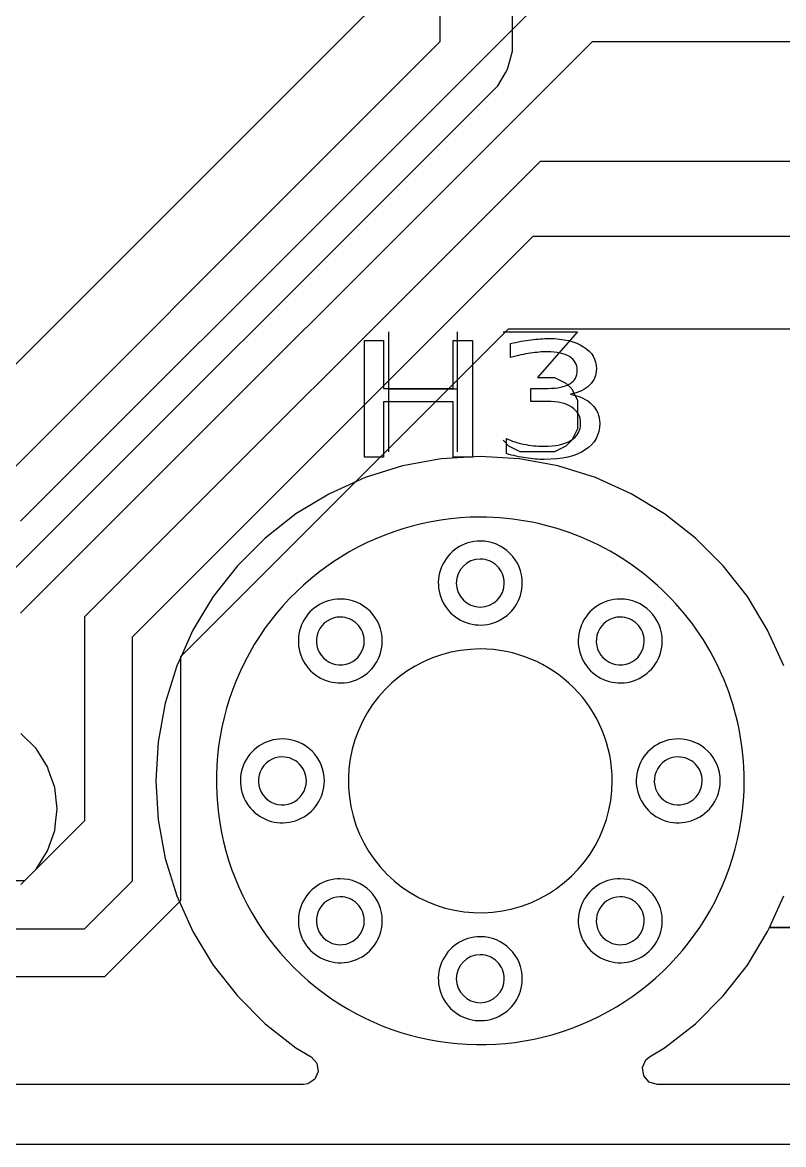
# Model space of a CAD drawing. Header units: millimetres. Extents: x 10 to 287, y 10 to 200.
# Drawn here: x 115.52 to 121.86, y 109.81 to 119.17 of the extents above; entities that cross this region are included whole.
import ezdxf

# ---------------------------------------------------------------- set-up
doc = ezdxf.new("R2010")
doc.units = ezdxf.units.MM
doc.layers.get('0').update_dxf_attribs({"linetype": 'CONTINUOUS'})

msp = doc.modelspace()

# ---------------------------------------------------------------- linework, layer by layer
at = {"color": 7}
for points in [[(114.5, 114.5072), (119, 119.0072), (119, 127.0072)], [(118.3995, 126.4248), (118.3995, 119.3073), (118.3798, 119.2403), (118.3632, 119.2196), (114.4815, 115.3379)], [(115.3307, 114.4887), (119.3585, 118.5165), (119.3585, 118.5165), (119.3687, 118.5267), (119.3687, 118.5267), (119.4805, 118.6385), (119.5431, 118.7469), (119.5596, 118.7754), (119.6005, 118.9281), (119.6005, 119.0863), (119.6005, 119.0939), (119.6005, 119.0939), (119.6005, 123.6267)], [(115.5, 115.0072), (121.5, 121.0072)], [(115.5, 114.2398), (120.2674, 119.0072)], [(120.2674, 119.0072), (131.5, 119.0072)], [(119.8331, 118.0072), (116.0333, 114.2074), (116.0333, 112.5072)], [(127.1, 118.0072), (119.8331, 118.0072)], [(116.4333, 114.0417), (119.7741, 117.3825)], [(119.7741, 117.3825), (127.5998, 117.3825)], [(119.5645, 116.6072), (116.8333, 113.876)], [(118.5714, 115.5857), (118.5714, 116.5857)], [(119.1428, 115.5857), (119.1428, 116.5857)], [(119.5237, 116.5857), (120.1428, 116.5857), (119.8095, 116.2047), (119.9523, 116.2047), (120.0476, 116.1571), (120.0952, 116.1095), (120.1428, 116.0142), (120.1428, 115.7761), (120.0952, 115.6809), (120.0476, 115.6333), (119.9523, 115.5857), (119.6666, 115.5857), (119.5714, 115.6333), (119.5237, 115.6809)], [(126.9, 116.6072), (119.5645, 116.6072)], [(119.5861, 116.371213), (119.5861, 116.488397)], [(118.5714, 116.1095), (119.1428, 116.1095)], [(119.89239, 116.005995), (119.75469, 116.005995), (119.75469, 116.114066), (119.89873, 116.114066)], [(119.55054, 115.56981), (119.55054, 115.69676)], [(121.8629, 113.7998), (121.7288, 114.0978), (121.5598, 114.3773), (121.5598, 114.3773), (121.5598, 114.3773), (121.3583, 114.6345), (121.1273, 114.8655), (120.8701, 115.067), (120.8626, 115.0716), (120.5906, 115.236), (120.2926, 115.3701), (120.2926, 115.3701), (120.2926, 115.3701), (119.9807, 115.4673), (119.6594, 115.5262), (119.3333, 115.5459), (119.0072, 115.5262), (118.6858, 115.4673), (118.3739, 115.3701), (118.3739, 115.3701), (118.3739, 115.3701), (118.076, 115.236), (118.071, 115.233), (117.7964, 115.067), (117.5392, 114.8655), (117.3082, 114.6345), (117.1067, 114.3773), (117.0127, 114.2218), (116.9377, 114.0978), (116.8385, 113.8774), (116.8036, 113.7998), (116.8036, 113.7998), (116.7065, 113.4879), (116.6476, 113.1666), (116.6278, 112.8405), (116.6476, 112.5144), (116.7065, 112.193), (116.8036, 111.8811), (116.8036, 111.8811), (116.8036, 111.8811), (116.9377, 111.5832), (117.1022, 111.3112), (117.1067, 111.3036), (117.3082, 111.0464), (117.5392, 110.8154), (117.7964, 110.6139), (117.7964, 110.6139), (117.7964, 110.6139), (117.9223, 110.5378), (117.9695, 110.4863), (117.9814, 110.4174), (117.9541, 110.3531), (117.8964, 110.3137), (117.8582, 110.3077), (108.1331, 110.3077)], [(116.4333, 112.0062), (116.4333, 114.0417)], [(116.8333, 113.876), (116.8333, 111.8405)], [(115.5023, 111.9774), (115.6298, 112.1049), (115.7258, 112.2577), (115.7854, 112.4279), (115.7921, 112.4873), (115.8056, 112.6072), (115.8056, 112.6072), (115.7854, 112.7865), (115.7854, 112.7865), (115.7348, 112.931), (115.7258, 112.9567), (115.6298, 113.1095), (115.5023, 113.237)], [(116.0333, 112.5072), (115.5333, 112.0072)], [(115.5333, 112.0072), (107.4343, 112.0072)], [(116.0343, 111.6072), (116.4333, 112.0062)], [(137.8695, 111.6172), (121.7441, 111.6172), (121.8629, 111.8811)], [(116.8333, 111.8405), (116.2, 111.2072)], [(107.2686, 111.6072), (116.0343, 111.6072)], [(144.493, 110.3077), (120.8084, 110.3077), (120.7413, 110.3274), (120.6956, 110.3802), (120.6856, 110.4493), (120.7146, 110.5129), (120.7442, 110.5378), (120.8701, 110.6139), (121.1273, 110.8154), (121.3583, 111.0464), (121.5598, 111.3036), (121.7288, 111.5832), (121.7441, 111.6172), (137.8695, 111.6172)], [(116.2, 111.2072), (107.1029, 111.2072)], [(144.5, 109.8072), (108.1266, 109.8072)]]:
    msp.add_lwpolyline(points, dxfattribs=at)
for points in [[(118.36737, 116.512483), (118.52724, 116.512483), (118.52724, 116.114056), (119.10814, 116.114056), (119.10814, 116.512483), (119.26801, 116.512483), (119.26801, 115.540502), (119.10814, 115.540502), (119.10814, 116.003381), (118.52724, 116.003381), (118.52724, 115.540502), (118.36737, 115.540502)], [(120.08468, 116.064583)], [(119.3333, 115.0405)], [(119.3333, 115.0405)], [(119.3333, 115.0405)], [(119.3333, 115.0405)], [(119.3333, 114.8405)], [(119.3333, 114.8405)], [(119.3333, 114.8405)], [(119.3333, 114.8405)], [(119.3333, 114.6905)], [(119.3333, 114.6905)], [(119.3333, 114.6905)], [(119.3333, 114.6905)], [(118.1665, 114.3572)], [(118.1665, 114.3572)], [(118.1665, 114.3572)], [(118.1665, 114.3572)], [(120.5, 114.3572)], [(120.5, 114.3572)], [(120.5, 114.3572)], [(120.5, 114.3572)], [(118.1665, 114.2072)], [(118.1665, 114.2072)], [(118.1665, 114.2072)], [(118.1665, 114.2072)], [(120.5, 114.2072)], [(120.5, 114.2072)], [(120.5, 114.2072)], [(120.5, 114.2072)], [(119.3333, 113.9405)], [(119.3333, 113.9405)], [(119.3333, 113.9405)], [(119.3333, 113.9405)], [(117.6833, 113.1905)], [(117.6833, 113.1905)], [(117.6833, 113.1905)], [(117.6833, 113.1905)], [(120.9833, 113.1905)], [(120.9833, 113.1905)], [(120.9833, 113.1905)], [(120.9833, 113.1905)], [(117.6833, 113.0405)], [(117.6833, 113.0405)], [(117.6833, 113.0405)], [(117.6833, 113.0405)], [(120.9833, 113.0405)], [(120.9833, 113.0405)], [(120.9833, 113.0405)], [(120.9833, 113.0405)], [(118.1665, 112.0237)], [(118.1665, 112.0237)], [(118.1665, 112.0237)], [(118.1665, 112.0237)], [(120.5, 112.0237)], [(120.5, 112.0237)], [(120.5, 112.0237)], [(120.5, 112.0237)], [(118.1665, 111.8737)], [(118.1665, 111.8737)], [(118.1665, 111.8737)], [(118.1665, 111.8737)], [(120.5, 111.8737)], [(120.5, 111.8737)], [(120.5, 111.8737)], [(120.5, 111.8737)], [(119.3333, 111.5405)], [(119.3333, 111.5405)], [(119.3333, 111.5405)], [(119.3333, 111.5405)], [(119.3333, 111.3905)], [(119.3333, 111.3905)], [(119.3333, 111.3905)], [(119.3333, 111.3905)]]:
    msp.add_lwpolyline(points, close=True, dxfattribs=at)
for points in [[(119.75625, 116.519647), (119.809517, 116.526594), (119.85964, 116.530067), (119.90662, 116.530067)], [(119.90662, 116.530067), (120.027973, 116.530067), (120.124, 116.50728), (120.1947, 116.461707)], [(119.5861, 116.488397), (119.646767, 116.502284), (119.703483, 116.5127), (119.75625, 116.519647)], [(120.1947, 116.461707), (120.2654, 116.416567), (120.30075, 116.355371), (120.30075, 116.278118)], [(119.7515, 116.407673), (119.701367, 116.39986), (119.646233, 116.387706), (119.5861, 116.371213)], [(119.89237, 116.419393), (119.84857, 116.419393), (119.801613, 116.415486), (119.7515, 116.407673)], [(120.07677, 116.379033), (120.034037, 116.40594), (119.97257, 116.419393), (119.89237, 116.419393)], [(120.14167, 116.264453), (120.14167, 116.314366), (120.120037, 116.35256), (120.07677, 116.379033)], [(120.07917, 116.152476), (120.120837, 116.178516), (120.14167, 116.215842), (120.14167, 116.264453)], [(120.30075, 116.278118), (120.30075, 116.224298), (120.282017, 116.178726), (120.24455, 116.141403)], [(119.89873, 116.114066), (119.977343, 116.114066), (120.03749, 116.126869), (120.07917, 116.152476)], [(120.24455, 116.141403), (120.207083, 116.10451), (120.153793, 116.078903), (120.08468, 116.064583)], [(120.08475, 116.064578), (120.16125, 116.051125), (120.22087, 116.023131), (120.26361, 115.980598)], [(120.09579, 115.957165), (120.047257, 115.989718), (119.979457, 116.005995), (119.89239, 116.005995)], [(120.26361, 115.980598), (120.306877, 115.938065), (120.32851, 115.885549), (120.32851, 115.82305)], [(120.16939, 115.823053), (120.16939, 115.880346), (120.144857, 115.92505), (120.09579, 115.957165)], [(120.09029, 115.68113), (120.143023, 115.713683), (120.16939, 115.760991), (120.16939, 115.823053)], [(120.32851, 115.82305), (120.32851, 115.727133), (120.28841, 115.652916), (120.20821, 115.6004)], [(119.55054, 115.69676), (119.594873, 115.675493), (119.643413, 115.659433), (119.69616, 115.64858)], [(119.86157, 115.6323), (119.961817, 115.6323), (120.038057, 115.648577), (120.09029, 115.68113)], [(119.69616, 115.64858), (119.748893, 115.637727), (119.80403, 115.6323), (119.86157, 115.6323)], [(120.20821, 115.6004), (120.12801, 115.547887), (120.014047, 115.52163), (119.86632, 115.52163)], [(119.71278, 115.534), (119.660513, 115.541813), (119.606433, 115.55375), (119.55054, 115.56981)], [(119.86632, 115.52163), (119.81672, 115.52163), (119.76554, 115.525753), (119.71278, 115.534)], [(119.3333, 115.0405), (118.443483, 115.0405), (117.641283, 114.504487), (117.300765, 113.682404)], [(119.3333, 115.0405), (118.443483, 115.0405), (117.641283, 114.504487), (117.300765, 113.682404)], [(119.3333, 115.0405), (118.443483, 115.0405), (117.641283, 114.504487), (117.300765, 113.682404)], [(119.3333, 115.0405), (118.443483, 115.0405), (117.641283, 114.504487), (117.300765, 113.682404)], [(120.888935, 114.396135), (120.476355, 114.808715), (119.916776, 115.0405), (119.3333, 115.0405)], [(120.888935, 114.396135), (120.476355, 114.808715), (119.916776, 115.0405), (119.3333, 115.0405)], [(120.888935, 114.396135), (120.476355, 114.808715), (119.916776, 115.0405), (119.3333, 115.0405)], [(120.888935, 114.396135), (120.476355, 114.808715), (119.916776, 115.0405), (119.3333, 115.0405)], [(119.3333, 114.8405), (119.191738, 114.8405), (119.064116, 114.755225), (119.009942, 114.624439)], [(119.3333, 114.8405), (119.191738, 114.8405), (119.064116, 114.755225), (119.009942, 114.624439)], [(119.3333, 114.8405), (119.191738, 114.8405), (119.064116, 114.755225), (119.009942, 114.624439)], [(119.3333, 114.8405), (119.191738, 114.8405), (119.064116, 114.755225), (119.009942, 114.624439)], [(119.580787, 114.737987), (119.51515, 114.803625), (119.426126, 114.8405), (119.3333, 114.8405)], [(119.580787, 114.737987), (119.51515, 114.803625), (119.426126, 114.8405), (119.3333, 114.8405)], [(119.580787, 114.737987), (119.51515, 114.803625), (119.426126, 114.8405), (119.3333, 114.8405)], [(119.580787, 114.737987), (119.51515, 114.803625), (119.426126, 114.8405), (119.3333, 114.8405)], [(119.3333, 114.6905), (119.222843, 114.6905), (119.1333, 114.600957), (119.1333, 114.4905)], [(119.3333, 114.6905), (119.222843, 114.6905), (119.1333, 114.600957), (119.1333, 114.4905)], [(119.3333, 114.6905), (119.222843, 114.6905), (119.1333, 114.600957), (119.1333, 114.4905)], [(119.3333, 114.6905), (119.222843, 114.6905), (119.1333, 114.600957), (119.1333, 114.4905)], [(119.474721, 114.631921), (119.437214, 114.669429), (119.386343, 114.6905), (119.3333, 114.6905)], [(119.474721, 114.631921), (119.437214, 114.669429), (119.386343, 114.6905), (119.3333, 114.6905)], [(119.474721, 114.631921), (119.437214, 114.669429), (119.386343, 114.6905), (119.3333, 114.6905)], [(119.474721, 114.631921), (119.437214, 114.669429), (119.386343, 114.6905), (119.3333, 114.6905)], [(119.6833, 114.4905), (119.6833, 114.583326), (119.646425, 114.67235), (119.580787, 114.737987)], [(119.6833, 114.4905), (119.6833, 114.583326), (119.646425, 114.67235), (119.580787, 114.737987)], [(119.6833, 114.4905), (119.6833, 114.583326), (119.646425, 114.67235), (119.580787, 114.737987)], [(119.6833, 114.4905), (119.6833, 114.583326), (119.646425, 114.67235), (119.580787, 114.737987)], [(119.009942, 114.624439), (118.955769, 114.493653), (118.985713, 114.343112), (119.085813, 114.243013)], [(119.009942, 114.624439), (118.955769, 114.493653), (118.985713, 114.343112), (119.085813, 114.243013)], [(119.009942, 114.624439), (118.955769, 114.493653), (118.985713, 114.343112), (119.085813, 114.243013)], [(119.009942, 114.624439), (118.955769, 114.493653), (118.985713, 114.343112), (119.085813, 114.243013)], [(119.5333, 114.4905), (119.5333, 114.543543), (119.512229, 114.594414), (119.474721, 114.631921)], [(119.5333, 114.4905), (119.5333, 114.543543), (119.512229, 114.594414), (119.474721, 114.631921)], [(119.5333, 114.4905), (119.5333, 114.543543), (119.512229, 114.594414), (119.474721, 114.631921)], [(119.5333, 114.4905), (119.5333, 114.543543), (119.512229, 114.594414), (119.474721, 114.631921)], [(119.1333, 114.4905), (119.1333, 114.380043), (119.222843, 114.2905), (119.3333, 114.2905)], [(119.1333, 114.4905), (119.1333, 114.380043), (119.222843, 114.2905), (119.3333, 114.2905)], [(119.1333, 114.4905), (119.1333, 114.380043), (119.222843, 114.2905), (119.3333, 114.2905)], [(119.1333, 114.4905), (119.1333, 114.380043), (119.222843, 114.2905), (119.3333, 114.2905)], [(119.3333, 114.2905), (119.443757, 114.2905), (119.5333, 114.380043), (119.5333, 114.4905)], [(119.3333, 114.2905), (119.443757, 114.2905), (119.5333, 114.380043), (119.5333, 114.4905)], [(119.3333, 114.2905), (119.443757, 114.2905), (119.5333, 114.380043), (119.5333, 114.4905)], [(119.3333, 114.2905), (119.443757, 114.2905), (119.5333, 114.380043), (119.5333, 114.4905)], [(119.467239, 114.167142), (119.598025, 114.221316), (119.6833, 114.348938), (119.6833, 114.4905)], [(119.467239, 114.167142), (119.598025, 114.221316), (119.6833, 114.348938), (119.6833, 114.4905)], [(119.467239, 114.167142), (119.598025, 114.221316), (119.6833, 114.348938), (119.6833, 114.4905)], [(119.467239, 114.167142), (119.598025, 114.221316), (119.6833, 114.348938), (119.6833, 114.4905)], [(121.5333, 112.8405), (121.5333, 113.423976), (121.301515, 113.983555), (120.888935, 114.396135)], [(121.5333, 112.8405), (121.5333, 113.423976), (121.301515, 113.983555), (120.888935, 114.396135)], [(121.5333, 112.8405), (121.5333, 113.423976), (121.301515, 113.983555), (120.888935, 114.396135)], [(121.5333, 112.8405), (121.5333, 113.423976), (121.301515, 113.983555), (120.888935, 114.396135)], [(118.1665, 114.3572), (118.024938, 114.3572), (117.897316, 114.271925), (117.843142, 114.141139)], [(118.1665, 114.3572), (118.024938, 114.3572), (117.897316, 114.271925), (117.843142, 114.141139)], [(118.1665, 114.3572), (118.024938, 114.3572), (117.897316, 114.271925), (117.843142, 114.141139)], [(118.1665, 114.3572), (118.024938, 114.3572), (117.897316, 114.271925), (117.843142, 114.141139)], [(118.413987, 114.254687), (118.34835, 114.320325), (118.259326, 114.3572), (118.1665, 114.3572)], [(118.413987, 114.254687), (118.34835, 114.320325), (118.259326, 114.3572), (118.1665, 114.3572)], [(118.413987, 114.254687), (118.34835, 114.320325), (118.259326, 114.3572), (118.1665, 114.3572)], [(118.413987, 114.254687), (118.34835, 114.320325), (118.259326, 114.3572), (118.1665, 114.3572)], [(120.5, 114.3572), (120.358438, 114.3572), (120.230816, 114.271925), (120.176642, 114.141139)], [(120.5, 114.3572), (120.358438, 114.3572), (120.230816, 114.271925), (120.176642, 114.141139)], [(120.5, 114.3572), (120.358438, 114.3572), (120.230816, 114.271925), (120.176642, 114.141139)], [(120.5, 114.3572), (120.358438, 114.3572), (120.230816, 114.271925), (120.176642, 114.141139)], [(120.747487, 114.254687), (120.68185, 114.320325), (120.592826, 114.3572), (120.5, 114.3572)], [(120.747487, 114.254687), (120.68185, 114.320325), (120.592826, 114.3572), (120.5, 114.3572)], [(120.747487, 114.254687), (120.68185, 114.320325), (120.592826, 114.3572), (120.5, 114.3572)], [(120.747487, 114.254687), (120.68185, 114.320325), (120.592826, 114.3572), (120.5, 114.3572)], [(118.1665, 114.2072), (118.085608, 114.2072), (118.01268, 114.158472), (117.981724, 114.083737)], [(118.1665, 114.2072), (118.085608, 114.2072), (118.01268, 114.158472), (117.981724, 114.083737)], [(118.1665, 114.2072), (118.085608, 114.2072), (118.01268, 114.158472), (117.981724, 114.083737)], [(118.1665, 114.2072), (118.085608, 114.2072), (118.01268, 114.158472), (117.981724, 114.083737)], [(118.307921, 114.148621), (118.270414, 114.186129), (118.219543, 114.2072), (118.1665, 114.2072)], [(118.307921, 114.148621), (118.270414, 114.186129), (118.219543, 114.2072), (118.1665, 114.2072)], [(118.307921, 114.148621), (118.270414, 114.186129), (118.219543, 114.2072), (118.1665, 114.2072)], [(118.307921, 114.148621), (118.270414, 114.186129), (118.219543, 114.2072), (118.1665, 114.2072)], [(118.5165, 114.0072), (118.5165, 114.100026), (118.479625, 114.18905), (118.413987, 114.254687)], [(118.5165, 114.0072), (118.5165, 114.100026), (118.479625, 114.18905), (118.413987, 114.254687)], [(118.5165, 114.0072), (118.5165, 114.100026), (118.479625, 114.18905), (118.413987, 114.254687)], [(118.5165, 114.0072), (118.5165, 114.100026), (118.479625, 114.18905), (118.413987, 114.254687)], [(119.085813, 114.243013), (119.185912, 114.142913), (119.336453, 114.112969), (119.467239, 114.167142)], [(119.085813, 114.243013), (119.185912, 114.142913), (119.336453, 114.112969), (119.467239, 114.167142)], [(119.085813, 114.243013), (119.185912, 114.142913), (119.336453, 114.112969), (119.467239, 114.167142)], [(119.085813, 114.243013), (119.185912, 114.142913), (119.336453, 114.112969), (119.467239, 114.167142)], [(120.5, 114.2072), (120.419108, 114.2072), (120.34618, 114.158472), (120.315224, 114.083737)], [(120.5, 114.2072), (120.419108, 114.2072), (120.34618, 114.158472), (120.315224, 114.083737)], [(120.5, 114.2072), (120.419108, 114.2072), (120.34618, 114.158472), (120.315224, 114.083737)], [(120.5, 114.2072), (120.419108, 114.2072), (120.34618, 114.158472), (120.315224, 114.083737)], [(120.641421, 114.148621), (120.603914, 114.186129), (120.553043, 114.2072), (120.5, 114.2072)], [(120.641421, 114.148621), (120.603914, 114.186129), (120.553043, 114.2072), (120.5, 114.2072)], [(120.641421, 114.148621), (120.603914, 114.186129), (120.553043, 114.2072), (120.5, 114.2072)], [(120.641421, 114.148621), (120.603914, 114.186129), (120.553043, 114.2072), (120.5, 114.2072)], [(120.85, 114.0072), (120.85, 114.100026), (120.813125, 114.18905), (120.747487, 114.254687)], [(120.85, 114.0072), (120.85, 114.100026), (120.813125, 114.18905), (120.747487, 114.254687)], [(120.85, 114.0072), (120.85, 114.100026), (120.813125, 114.18905), (120.747487, 114.254687)], [(120.85, 114.0072), (120.85, 114.100026), (120.813125, 114.18905), (120.747487, 114.254687)], [(117.843142, 114.141139), (117.788969, 114.010353), (117.818913, 113.859812), (117.919013, 113.759713)], [(117.843142, 114.141139), (117.788969, 114.010353), (117.818913, 113.859812), (117.919013, 113.759713)], [(117.843142, 114.141139), (117.788969, 114.010353), (117.818913, 113.859812), (117.919013, 113.759713)], [(117.843142, 114.141139), (117.788969, 114.010353), (117.818913, 113.859812), (117.919013, 113.759713)], [(118.3665, 114.0072), (118.3665, 114.060243), (118.345429, 114.111114), (118.307921, 114.148621)], [(118.3665, 114.0072), (118.3665, 114.060243), (118.345429, 114.111114), (118.307921, 114.148621)], [(118.3665, 114.0072), (118.3665, 114.060243), (118.345429, 114.111114), (118.307921, 114.148621)], [(118.3665, 114.0072), (118.3665, 114.060243), (118.345429, 114.111114), (118.307921, 114.148621)], [(120.176642, 114.141139), (120.122469, 114.010353), (120.152413, 113.859812), (120.252513, 113.759713)], [(120.176642, 114.141139), (120.122469, 114.010353), (120.152413, 113.859812), (120.252513, 113.759713)], [(120.176642, 114.141139), (120.122469, 114.010353), (120.152413, 113.859812), (120.252513, 113.759713)], [(120.176642, 114.141139), (120.122469, 114.010353), (120.152413, 113.859812), (120.252513, 113.759713)], [(120.7, 114.0072), (120.7, 114.060243), (120.678929, 114.111114), (120.641421, 114.148621)], [(120.7, 114.0072), (120.7, 114.060243), (120.678929, 114.111114), (120.641421, 114.148621)], [(120.7, 114.0072), (120.7, 114.060243), (120.678929, 114.111114), (120.641421, 114.148621)], [(120.7, 114.0072), (120.7, 114.060243), (120.678929, 114.111114), (120.641421, 114.148621)], [(117.981724, 114.083737), (117.950768, 114.009002), (117.967879, 113.922978), (118.025079, 113.865779)], [(117.981724, 114.083737), (117.950768, 114.009002), (117.967879, 113.922978), (118.025079, 113.865779)], [(117.981724, 114.083737), (117.950768, 114.009002), (117.967879, 113.922978), (118.025079, 113.865779)], [(117.981724, 114.083737), (117.950768, 114.009002), (117.967879, 113.922978), (118.025079, 113.865779)], [(118.243037, 113.822424), (118.317772, 113.85338), (118.3665, 113.926308), (118.3665, 114.0072)], [(118.243037, 113.822424), (118.317772, 113.85338), (118.3665, 113.926308), (118.3665, 114.0072)], [(118.243037, 113.822424), (118.317772, 113.85338), (118.3665, 113.926308), (118.3665, 114.0072)], [(118.243037, 113.822424), (118.317772, 113.85338), (118.3665, 113.926308), (118.3665, 114.0072)], [(118.300439, 113.683842), (118.431225, 113.738016), (118.5165, 113.865638), (118.5165, 114.0072)], [(118.300439, 113.683842), (118.431225, 113.738016), (118.5165, 113.865638), (118.5165, 114.0072)], [(118.300439, 113.683842), (118.431225, 113.738016), (118.5165, 113.865638), (118.5165, 114.0072)], [(118.300439, 113.683842), (118.431225, 113.738016), (118.5165, 113.865638), (118.5165, 114.0072)], [(120.315224, 114.083737), (120.284268, 114.009002), (120.301379, 113.922978), (120.358579, 113.865779)], [(120.315224, 114.083737), (120.284268, 114.009002), (120.301379, 113.922978), (120.358579, 113.865779)], [(120.315224, 114.083737), (120.284268, 114.009002), (120.301379, 113.922978), (120.358579, 113.865779)], [(120.315224, 114.083737), (120.284268, 114.009002), (120.301379, 113.922978), (120.358579, 113.865779)], [(120.576537, 113.822424), (120.651272, 113.85338), (120.7, 113.926308), (120.7, 114.0072)], [(120.576537, 113.822424), (120.651272, 113.85338), (120.7, 113.926308), (120.7, 114.0072)], [(120.576537, 113.822424), (120.651272, 113.85338), (120.7, 113.926308), (120.7, 114.0072)], [(120.576537, 113.822424), (120.651272, 113.85338), (120.7, 113.926308), (120.7, 114.0072)], [(120.633939, 113.683842), (120.764725, 113.738016), (120.85, 113.865638), (120.85, 114.0072)], [(120.633939, 113.683842), (120.764725, 113.738016), (120.85, 113.865638), (120.85, 114.0072)], [(120.633939, 113.683842), (120.764725, 113.738016), (120.85, 113.865638), (120.85, 114.0072)], [(120.633939, 113.683842), (120.764725, 113.738016), (120.85, 113.865638), (120.85, 114.0072)], [(119.3333, 113.9405), (118.888392, 113.9405), (118.487292, 113.672494), (118.317033, 113.261452)], [(119.3333, 113.9405), (118.888392, 113.9405), (118.487292, 113.672494), (118.317033, 113.261452)], [(119.3333, 113.9405), (118.888392, 113.9405), (118.487292, 113.672494), (118.317033, 113.261452)], [(119.3333, 113.9405), (118.888392, 113.9405), (118.487292, 113.672494), (118.317033, 113.261452)], [(120.111117, 113.618317), (119.904827, 113.824607), (119.625038, 113.9405), (119.3333, 113.9405)], [(120.111117, 113.618317), (119.904827, 113.824607), (119.625038, 113.9405), (119.3333, 113.9405)], [(120.111117, 113.618317), (119.904827, 113.824607), (119.625038, 113.9405), (119.3333, 113.9405)], [(120.111117, 113.618317), (119.904827, 113.824607), (119.625038, 113.9405), (119.3333, 113.9405)], [(118.025079, 113.865779), (118.082278, 113.808579), (118.168302, 113.791468), (118.243037, 113.822424)], [(118.025079, 113.865779), (118.082278, 113.808579), (118.168302, 113.791468), (118.243037, 113.822424)], [(118.025079, 113.865779), (118.082278, 113.808579), (118.168302, 113.791468), (118.243037, 113.822424)], [(118.025079, 113.865779), (118.082278, 113.808579), (118.168302, 113.791468), (118.243037, 113.822424)], [(120.358579, 113.865779), (120.415778, 113.808579), (120.501802, 113.791468), (120.576537, 113.822424)], [(120.358579, 113.865779), (120.415778, 113.808579), (120.501802, 113.791468), (120.576537, 113.822424)], [(120.358579, 113.865779), (120.415778, 113.808579), (120.501802, 113.791468), (120.576537, 113.822424)], [(120.358579, 113.865779), (120.415778, 113.808579), (120.501802, 113.791468), (120.576537, 113.822424)], [(117.919013, 113.759713), (118.019112, 113.659613), (118.169653, 113.629669), (118.300439, 113.683842)], [(117.919013, 113.759713), (118.019112, 113.659613), (118.169653, 113.629669), (118.300439, 113.683842)], [(117.919013, 113.759713), (118.019112, 113.659613), (118.169653, 113.629669), (118.300439, 113.683842)], [(117.919013, 113.759713), (118.019112, 113.659613), (118.169653, 113.629669), (118.300439, 113.683842)], [(120.252513, 113.759713), (120.352612, 113.659613), (120.503153, 113.629669), (120.633939, 113.683842)], [(120.252513, 113.759713), (120.352612, 113.659613), (120.503153, 113.629669), (120.633939, 113.683842)], [(120.252513, 113.759713), (120.352612, 113.659613), (120.503153, 113.629669), (120.633939, 113.683842)], [(120.252513, 113.759713), (120.352612, 113.659613), (120.503153, 113.629669), (120.633939, 113.683842)], [(117.300765, 113.682404), (116.960247, 112.86032), (117.148469, 111.914061), (117.777665, 111.284865)], [(117.300765, 113.682404), (116.960247, 112.86032), (117.148469, 111.914061), (117.777665, 111.284865)], [(117.300765, 113.682404), (116.960247, 112.86032), (117.148469, 111.914061), (117.777665, 111.284865)], [(117.300765, 113.682404), (116.960247, 112.86032), (117.148469, 111.914061), (117.777665, 111.284865)], [(120.4333, 112.8405), (120.4333, 113.132238), (120.317407, 113.412027), (120.111117, 113.618317)], [(120.4333, 112.8405), (120.4333, 113.132238), (120.317407, 113.412027), (120.111117, 113.618317)], [(120.4333, 112.8405), (120.4333, 113.132238), (120.317407, 113.412027), (120.111117, 113.618317)], [(120.4333, 112.8405), (120.4333, 113.132238), (120.317407, 113.412027), (120.111117, 113.618317)], [(118.317033, 113.261452), (118.146773, 112.85041), (118.240885, 112.37728), (118.555483, 112.062683)], [(118.317033, 113.261452), (118.146773, 112.85041), (118.240885, 112.37728), (118.555483, 112.062683)], [(118.317033, 113.261452), (118.146773, 112.85041), (118.240885, 112.37728), (118.555483, 112.062683)], [(118.317033, 113.261452), (118.146773, 112.85041), (118.240885, 112.37728), (118.555483, 112.062683)], [(117.6833, 113.1905), (117.541738, 113.1905), (117.414116, 113.105225), (117.359942, 112.974439)], [(117.6833, 113.1905), (117.541738, 113.1905), (117.414116, 113.105225), (117.359942, 112.974439)], [(117.6833, 113.1905), (117.541738, 113.1905), (117.414116, 113.105225), (117.359942, 112.974439)], [(117.6833, 113.1905), (117.541738, 113.1905), (117.414116, 113.105225), (117.359942, 112.974439)], [(117.930787, 113.087987), (117.86515, 113.153625), (117.776126, 113.1905), (117.6833, 113.1905)], [(117.930787, 113.087987), (117.86515, 113.153625), (117.776126, 113.1905), (117.6833, 113.1905)], [(117.930787, 113.087987), (117.86515, 113.153625), (117.776126, 113.1905), (117.6833, 113.1905)], [(117.930787, 113.087987), (117.86515, 113.153625), (117.776126, 113.1905), (117.6833, 113.1905)], [(120.9833, 113.1905), (120.841738, 113.1905), (120.714116, 113.105225), (120.659942, 112.974439)], [(120.9833, 113.1905), (120.841738, 113.1905), (120.714116, 113.105225), (120.659942, 112.974439)], [(120.9833, 113.1905), (120.841738, 113.1905), (120.714116, 113.105225), (120.659942, 112.974439)], [(120.9833, 113.1905), (120.841738, 113.1905), (120.714116, 113.105225), (120.659942, 112.974439)], [(121.230787, 113.087987), (121.16515, 113.153625), (121.076126, 113.1905), (120.9833, 113.1905)], [(121.230787, 113.087987), (121.16515, 113.153625), (121.076126, 113.1905), (120.9833, 113.1905)], [(121.230787, 113.087987), (121.16515, 113.153625), (121.076126, 113.1905), (120.9833, 113.1905)], [(121.230787, 113.087987), (121.16515, 113.153625), (121.076126, 113.1905), (120.9833, 113.1905)], [(118.0333, 112.8405), (118.0333, 112.933326), (117.996425, 113.02235), (117.930787, 113.087987)], [(118.0333, 112.8405), (118.0333, 112.933326), (117.996425, 113.02235), (117.930787, 113.087987)], [(118.0333, 112.8405), (118.0333, 112.933326), (117.996425, 113.02235), (117.930787, 113.087987)], [(118.0333, 112.8405), (118.0333, 112.933326), (117.996425, 113.02235), (117.930787, 113.087987)], [(121.3333, 112.8405), (121.3333, 112.933326), (121.296425, 113.02235), (121.230787, 113.087987)], [(121.3333, 112.8405), (121.3333, 112.933326), (121.296425, 113.02235), (121.230787, 113.087987)], [(121.3333, 112.8405), (121.3333, 112.933326), (121.296425, 113.02235), (121.230787, 113.087987)], [(121.3333, 112.8405), (121.3333, 112.933326), (121.296425, 113.02235), (121.230787, 113.087987)], [(117.359942, 112.974439), (117.305769, 112.843653), (117.335713, 112.693112), (117.435813, 112.593013)], [(117.359942, 112.974439), (117.305769, 112.843653), (117.335713, 112.693112), (117.435813, 112.593013)], [(117.359942, 112.974439), (117.305769, 112.843653), (117.335713, 112.693112), (117.435813, 112.593013)], [(117.359942, 112.974439), (117.305769, 112.843653), (117.335713, 112.693112), (117.435813, 112.593013)], [(117.6833, 113.0405), (117.602408, 113.0405), (117.52948, 112.991772), (117.498524, 112.917037)], [(117.6833, 113.0405), (117.602408, 113.0405), (117.52948, 112.991772), (117.498524, 112.917037)], [(117.6833, 113.0405), (117.602408, 113.0405), (117.52948, 112.991772), (117.498524, 112.917037)], [(117.6833, 113.0405), (117.602408, 113.0405), (117.52948, 112.991772), (117.498524, 112.917037)], [(117.824721, 112.981921), (117.787214, 113.019429), (117.736343, 113.0405), (117.6833, 113.0405)], [(117.824721, 112.981921), (117.787214, 113.019429), (117.736343, 113.0405), (117.6833, 113.0405)], [(117.824721, 112.981921), (117.787214, 113.019429), (117.736343, 113.0405), (117.6833, 113.0405)], [(117.824721, 112.981921), (117.787214, 113.019429), (117.736343, 113.0405), (117.6833, 113.0405)], [(117.8833, 112.8405), (117.8833, 112.893543), (117.862229, 112.944414), (117.824721, 112.981921)], [(117.8833, 112.8405), (117.8833, 112.893543), (117.862229, 112.944414), (117.824721, 112.981921)], [(117.8833, 112.8405), (117.8833, 112.893543), (117.862229, 112.944414), (117.824721, 112.981921)], [(117.8833, 112.8405), (117.8833, 112.893543), (117.862229, 112.944414), (117.824721, 112.981921)], [(120.659942, 112.974439), (120.605769, 112.843653), (120.635713, 112.693112), (120.735813, 112.593013)], [(120.659942, 112.974439), (120.605769, 112.843653), (120.635713, 112.693112), (120.735813, 112.593013)], [(120.659942, 112.974439), (120.605769, 112.843653), (120.635713, 112.693112), (120.735813, 112.593013)], [(120.659942, 112.974439), (120.605769, 112.843653), (120.635713, 112.693112), (120.735813, 112.593013)], [(120.9833, 113.0405), (120.902408, 113.0405), (120.82948, 112.991772), (120.798524, 112.917037)], [(120.9833, 113.0405), (120.902408, 113.0405), (120.82948, 112.991772), (120.798524, 112.917037)], [(120.9833, 113.0405), (120.902408, 113.0405), (120.82948, 112.991772), (120.798524, 112.917037)], [(120.9833, 113.0405), (120.902408, 113.0405), (120.82948, 112.991772), (120.798524, 112.917037)], [(121.124721, 112.981921), (121.087214, 113.019429), (121.036343, 113.0405), (120.9833, 113.0405)], [(121.124721, 112.981921), (121.087214, 113.019429), (121.036343, 113.0405), (120.9833, 113.0405)], [(121.124721, 112.981921), (121.087214, 113.019429), (121.036343, 113.0405), (120.9833, 113.0405)], [(121.124721, 112.981921), (121.087214, 113.019429), (121.036343, 113.0405), (120.9833, 113.0405)], [(121.1833, 112.8405), (121.1833, 112.893543), (121.162229, 112.944414), (121.124721, 112.981921)], [(121.1833, 112.8405), (121.1833, 112.893543), (121.162229, 112.944414), (121.124721, 112.981921)], [(121.1833, 112.8405), (121.1833, 112.893543), (121.162229, 112.944414), (121.124721, 112.981921)], [(121.1833, 112.8405), (121.1833, 112.893543), (121.162229, 112.944414), (121.124721, 112.981921)], [(117.498524, 112.917037), (117.467568, 112.842302), (117.484679, 112.756278), (117.541879, 112.699079)], [(117.498524, 112.917037), (117.467568, 112.842302), (117.484679, 112.756278), (117.541879, 112.699079)], [(117.498524, 112.917037), (117.467568, 112.842302), (117.484679, 112.756278), (117.541879, 112.699079)], [(117.498524, 112.917037), (117.467568, 112.842302), (117.484679, 112.756278), (117.541879, 112.699079)], [(120.798524, 112.917037), (120.767568, 112.842302), (120.784679, 112.756278), (120.841879, 112.699079)], [(120.798524, 112.917037), (120.767568, 112.842302), (120.784679, 112.756278), (120.841879, 112.699079)], [(120.798524, 112.917037), (120.767568, 112.842302), (120.784679, 112.756278), (120.841879, 112.699079)], [(120.798524, 112.917037), (120.767568, 112.842302), (120.784679, 112.756278), (120.841879, 112.699079)], [(117.759837, 112.655724), (117.834572, 112.68668), (117.8833, 112.759608), (117.8833, 112.8405)], [(117.759837, 112.655724), (117.834572, 112.68668), (117.8833, 112.759608), (117.8833, 112.8405)], [(117.759837, 112.655724), (117.834572, 112.68668), (117.8833, 112.759608), (117.8833, 112.8405)], [(117.759837, 112.655724), (117.834572, 112.68668), (117.8833, 112.759608), (117.8833, 112.8405)], [(117.817239, 112.517142), (117.948025, 112.571316), (118.0333, 112.698938), (118.0333, 112.8405)], [(117.817239, 112.517142), (117.948025, 112.571316), (118.0333, 112.698938), (118.0333, 112.8405)], [(117.817239, 112.517142), (117.948025, 112.571316), (118.0333, 112.698938), (118.0333, 112.8405)], [(117.817239, 112.517142), (117.948025, 112.571316), (118.0333, 112.698938), (118.0333, 112.8405)], [(119.754252, 111.824233), (120.165294, 111.994492), (120.4333, 112.395592), (120.4333, 112.8405)], [(119.754252, 111.824233), (120.165294, 111.994492), (120.4333, 112.395592), (120.4333, 112.8405)], [(119.754252, 111.824233), (120.165294, 111.994492), (120.4333, 112.395592), (120.4333, 112.8405)], [(119.754252, 111.824233), (120.165294, 111.994492), (120.4333, 112.395592), (120.4333, 112.8405)], [(120.175204, 110.807965), (120.997287, 111.148483), (121.5333, 111.950683), (121.5333, 112.8405)], [(120.175204, 110.807965), (120.997287, 111.148483), (121.5333, 111.950683), (121.5333, 112.8405)], [(120.175204, 110.807965), (120.997287, 111.148483), (121.5333, 111.950683), (121.5333, 112.8405)], [(120.175204, 110.807965), (120.997287, 111.148483), (121.5333, 111.950683), (121.5333, 112.8405)], [(121.059837, 112.655724), (121.134572, 112.68668), (121.1833, 112.759608), (121.1833, 112.8405)], [(121.059837, 112.655724), (121.134572, 112.68668), (121.1833, 112.759608), (121.1833, 112.8405)], [(121.059837, 112.655724), (121.134572, 112.68668), (121.1833, 112.759608), (121.1833, 112.8405)], [(121.059837, 112.655724), (121.134572, 112.68668), (121.1833, 112.759608), (121.1833, 112.8405)], [(121.117239, 112.517142), (121.248025, 112.571316), (121.3333, 112.698938), (121.3333, 112.8405)], [(121.117239, 112.517142), (121.248025, 112.571316), (121.3333, 112.698938), (121.3333, 112.8405)], [(121.117239, 112.517142), (121.248025, 112.571316), (121.3333, 112.698938), (121.3333, 112.8405)], [(121.117239, 112.517142), (121.248025, 112.571316), (121.3333, 112.698938), (121.3333, 112.8405)], [(117.541879, 112.699079), (117.599078, 112.641879), (117.685102, 112.624768), (117.759837, 112.655724)], [(117.541879, 112.699079), (117.599078, 112.641879), (117.685102, 112.624768), (117.759837, 112.655724)], [(117.541879, 112.699079), (117.599078, 112.641879), (117.685102, 112.624768), (117.759837, 112.655724)], [(117.541879, 112.699079), (117.599078, 112.641879), (117.685102, 112.624768), (117.759837, 112.655724)], [(120.841879, 112.699079), (120.899078, 112.641879), (120.985102, 112.624768), (121.059837, 112.655724)], [(120.841879, 112.699079), (120.899078, 112.641879), (120.985102, 112.624768), (121.059837, 112.655724)], [(120.841879, 112.699079), (120.899078, 112.641879), (120.985102, 112.624768), (121.059837, 112.655724)], [(120.841879, 112.699079), (120.899078, 112.641879), (120.985102, 112.624768), (121.059837, 112.655724)], [(117.435813, 112.593013), (117.535912, 112.492913), (117.686453, 112.462969), (117.817239, 112.517142)], [(117.435813, 112.593013), (117.535912, 112.492913), (117.686453, 112.462969), (117.817239, 112.517142)], [(117.435813, 112.593013), (117.535912, 112.492913), (117.686453, 112.462969), (117.817239, 112.517142)], [(117.435813, 112.593013), (117.535912, 112.492913), (117.686453, 112.462969), (117.817239, 112.517142)], [(120.735813, 112.593013), (120.835912, 112.492913), (120.986453, 112.462969), (121.117239, 112.517142)], [(120.735813, 112.593013), (120.835912, 112.492913), (120.986453, 112.462969), (121.117239, 112.517142)], [(120.735813, 112.593013), (120.835912, 112.492913), (120.986453, 112.462969), (121.117239, 112.517142)], [(120.735813, 112.593013), (120.835912, 112.492913), (120.986453, 112.462969), (121.117239, 112.517142)], [(118.555483, 112.062683), (118.87008, 111.748085), (119.34321, 111.653973), (119.754252, 111.824233)], [(118.555483, 112.062683), (118.87008, 111.748085), (119.34321, 111.653973), (119.754252, 111.824233)], [(118.555483, 112.062683), (118.87008, 111.748085), (119.34321, 111.653973), (119.754252, 111.824233)], [(118.555483, 112.062683), (118.87008, 111.748085), (119.34321, 111.653973), (119.754252, 111.824233)], [(118.1665, 112.0237), (118.024938, 112.0237), (117.897316, 111.938425), (117.843142, 111.807639)], [(118.1665, 112.0237), (118.024938, 112.0237), (117.897316, 111.938425), (117.843142, 111.807639)], [(118.1665, 112.0237), (118.024938, 112.0237), (117.897316, 111.938425), (117.843142, 111.807639)], [(118.1665, 112.0237), (118.024938, 112.0237), (117.897316, 111.938425), (117.843142, 111.807639)], [(118.413987, 111.921187), (118.34835, 111.986825), (118.259326, 112.0237), (118.1665, 112.0237)], [(118.413987, 111.921187), (118.34835, 111.986825), (118.259326, 112.0237), (118.1665, 112.0237)], [(118.413987, 111.921187), (118.34835, 111.986825), (118.259326, 112.0237), (118.1665, 112.0237)], [(118.413987, 111.921187), (118.34835, 111.986825), (118.259326, 112.0237), (118.1665, 112.0237)], [(120.5, 112.0237), (120.358438, 112.0237), (120.230816, 111.938425), (120.176642, 111.807639)], [(120.5, 112.0237), (120.358438, 112.0237), (120.230816, 111.938425), (120.176642, 111.807639)], [(120.5, 112.0237), (120.358438, 112.0237), (120.230816, 111.938425), (120.176642, 111.807639)], [(120.5, 112.0237), (120.358438, 112.0237), (120.230816, 111.938425), (120.176642, 111.807639)], [(120.747487, 111.921187), (120.68185, 111.986825), (120.592826, 112.0237), (120.5, 112.0237)], [(120.747487, 111.921187), (120.68185, 111.986825), (120.592826, 112.0237), (120.5, 112.0237)], [(120.747487, 111.921187), (120.68185, 111.986825), (120.592826, 112.0237), (120.5, 112.0237)], [(120.747487, 111.921187), (120.68185, 111.986825), (120.592826, 112.0237), (120.5, 112.0237)], [(118.1665, 111.8737), (118.085608, 111.8737), (118.01268, 111.824972), (117.981724, 111.750237)], [(118.1665, 111.8737), (118.085608, 111.8737), (118.01268, 111.824972), (117.981724, 111.750237)], [(118.1665, 111.8737), (118.085608, 111.8737), (118.01268, 111.824972), (117.981724, 111.750237)], [(118.1665, 111.8737), (118.085608, 111.8737), (118.01268, 111.824972), (117.981724, 111.750237)], [(118.307921, 111.815121), (118.270414, 111.852629), (118.219543, 111.8737), (118.1665, 111.8737)], [(118.307921, 111.815121), (118.270414, 111.852629), (118.219543, 111.8737), (118.1665, 111.8737)], [(118.307921, 111.815121), (118.270414, 111.852629), (118.219543, 111.8737), (118.1665, 111.8737)], [(118.307921, 111.815121), (118.270414, 111.852629), (118.219543, 111.8737), (118.1665, 111.8737)], [(118.5165, 111.6737), (118.5165, 111.766526), (118.479625, 111.85555), (118.413987, 111.921187)], [(118.5165, 111.6737), (118.5165, 111.766526), (118.479625, 111.85555), (118.413987, 111.921187)], [(118.5165, 111.6737), (118.5165, 111.766526), (118.479625, 111.85555), (118.413987, 111.921187)], [(118.5165, 111.6737), (118.5165, 111.766526), (118.479625, 111.85555), (118.413987, 111.921187)], [(120.5, 111.8737), (120.419108, 111.8737), (120.34618, 111.824972), (120.315224, 111.750237)], [(120.5, 111.8737), (120.419108, 111.8737), (120.34618, 111.824972), (120.315224, 111.750237)], [(120.5, 111.8737), (120.419108, 111.8737), (120.34618, 111.824972), (120.315224, 111.750237)], [(120.5, 111.8737), (120.419108, 111.8737), (120.34618, 111.824972), (120.315224, 111.750237)], [(120.641421, 111.815121), (120.603914, 111.852629), (120.553043, 111.8737), (120.5, 111.8737)], [(120.641421, 111.815121), (120.603914, 111.852629), (120.553043, 111.8737), (120.5, 111.8737)], [(120.641421, 111.815121), (120.603914, 111.852629), (120.553043, 111.8737), (120.5, 111.8737)], [(120.641421, 111.815121), (120.603914, 111.852629), (120.553043, 111.8737), (120.5, 111.8737)], [(120.85, 111.6737), (120.85, 111.766526), (120.813125, 111.85555), (120.747487, 111.921187)], [(120.85, 111.6737), (120.85, 111.766526), (120.813125, 111.85555), (120.747487, 111.921187)], [(120.85, 111.6737), (120.85, 111.766526), (120.813125, 111.85555), (120.747487, 111.921187)], [(120.85, 111.6737), (120.85, 111.766526), (120.813125, 111.85555), (120.747487, 111.921187)], [(117.843142, 111.807639), (117.788969, 111.676853), (117.818913, 111.526312), (117.919013, 111.426213)], [(117.843142, 111.807639), (117.788969, 111.676853), (117.818913, 111.526312), (117.919013, 111.426213)], [(117.843142, 111.807639), (117.788969, 111.676853), (117.818913, 111.526312), (117.919013, 111.426213)], [(117.843142, 111.807639), (117.788969, 111.676853), (117.818913, 111.526312), (117.919013, 111.426213)], [(117.981724, 111.750237), (117.950768, 111.675502), (117.967879, 111.589478), (118.025079, 111.532279)], [(117.981724, 111.750237), (117.950768, 111.675502), (117.967879, 111.589478), (118.025079, 111.532279)], [(117.981724, 111.750237), (117.950768, 111.675502), (117.967879, 111.589478), (118.025079, 111.532279)], [(117.981724, 111.750237), (117.950768, 111.675502), (117.967879, 111.589478), (118.025079, 111.532279)], [(118.3665, 111.6737), (118.3665, 111.726743), (118.345429, 111.777614), (118.307921, 111.815121)], [(118.3665, 111.6737), (118.3665, 111.726743), (118.345429, 111.777614), (118.307921, 111.815121)], [(118.3665, 111.6737), (118.3665, 111.726743), (118.345429, 111.777614), (118.307921, 111.815121)], [(118.3665, 111.6737), (118.3665, 111.726743), (118.345429, 111.777614), (118.307921, 111.815121)], [(120.176642, 111.807639), (120.122469, 111.676853), (120.152413, 111.526312), (120.252513, 111.426213)], [(120.176642, 111.807639), (120.122469, 111.676853), (120.152413, 111.526312), (120.252513, 111.426213)], [(120.176642, 111.807639), (120.122469, 111.676853), (120.152413, 111.526312), (120.252513, 111.426213)], [(120.176642, 111.807639), (120.122469, 111.676853), (120.152413, 111.526312), (120.252513, 111.426213)], [(120.315224, 111.750237), (120.284268, 111.675502), (120.301379, 111.589478), (120.358579, 111.532279)], [(120.315224, 111.750237), (120.284268, 111.675502), (120.301379, 111.589478), (120.358579, 111.532279)], [(120.315224, 111.750237), (120.284268, 111.675502), (120.301379, 111.589478), (120.358579, 111.532279)], [(120.315224, 111.750237), (120.284268, 111.675502), (120.301379, 111.589478), (120.358579, 111.532279)], [(120.7, 111.6737), (120.7, 111.726743), (120.678929, 111.777614), (120.641421, 111.815121)], [(120.7, 111.6737), (120.7, 111.726743), (120.678929, 111.777614), (120.641421, 111.815121)], [(120.7, 111.6737), (120.7, 111.726743), (120.678929, 111.777614), (120.641421, 111.815121)], [(120.7, 111.6737), (120.7, 111.726743), (120.678929, 111.777614), (120.641421, 111.815121)], [(118.243037, 111.488924), (118.317772, 111.51988), (118.3665, 111.592808), (118.3665, 111.6737)], [(118.243037, 111.488924), (118.317772, 111.51988), (118.3665, 111.592808), (118.3665, 111.6737)], [(118.243037, 111.488924), (118.317772, 111.51988), (118.3665, 111.592808), (118.3665, 111.6737)], [(118.243037, 111.488924), (118.317772, 111.51988), (118.3665, 111.592808), (118.3665, 111.6737)], [(118.300439, 111.350342), (118.431225, 111.404516), (118.5165, 111.532138), (118.5165, 111.6737)], [(118.300439, 111.350342), (118.431225, 111.404516), (118.5165, 111.532138), (118.5165, 111.6737)], [(118.300439, 111.350342), (118.431225, 111.404516), (118.5165, 111.532138), (118.5165, 111.6737)], [(118.300439, 111.350342), (118.431225, 111.404516), (118.5165, 111.532138), (118.5165, 111.6737)], [(120.576537, 111.488924), (120.651272, 111.51988), (120.7, 111.592808), (120.7, 111.6737)], [(120.576537, 111.488924), (120.651272, 111.51988), (120.7, 111.592808), (120.7, 111.6737)], [(120.576537, 111.488924), (120.651272, 111.51988), (120.7, 111.592808), (120.7, 111.6737)], [(120.576537, 111.488924), (120.651272, 111.51988), (120.7, 111.592808), (120.7, 111.6737)], [(120.633939, 111.350342), (120.764725, 111.404516), (120.85, 111.532138), (120.85, 111.6737)], [(120.633939, 111.350342), (120.764725, 111.404516), (120.85, 111.532138), (120.85, 111.6737)], [(120.633939, 111.350342), (120.764725, 111.404516), (120.85, 111.532138), (120.85, 111.6737)], [(120.633939, 111.350342), (120.764725, 111.404516), (120.85, 111.532138), (120.85, 111.6737)], [(118.025079, 111.532279), (118.082278, 111.475079), (118.168302, 111.457968), (118.243037, 111.488924)], [(118.025079, 111.532279), (118.082278, 111.475079), (118.168302, 111.457968), (118.243037, 111.488924)], [(118.025079, 111.532279), (118.082278, 111.475079), (118.168302, 111.457968), (118.243037, 111.488924)], [(118.025079, 111.532279), (118.082278, 111.475079), (118.168302, 111.457968), (118.243037, 111.488924)], [(119.3333, 111.5405), (119.191738, 111.5405), (119.064116, 111.455225), (119.009942, 111.324439)], [(119.3333, 111.5405), (119.191738, 111.5405), (119.064116, 111.455225), (119.009942, 111.324439)], [(119.3333, 111.5405), (119.191738, 111.5405), (119.064116, 111.455225), (119.009942, 111.324439)], [(119.3333, 111.5405), (119.191738, 111.5405), (119.064116, 111.455225), (119.009942, 111.324439)], [(119.580787, 111.437987), (119.51515, 111.503625), (119.426126, 111.5405), (119.3333, 111.5405)], [(119.580787, 111.437987), (119.51515, 111.503625), (119.426126, 111.5405), (119.3333, 111.5405)], [(119.580787, 111.437987), (119.51515, 111.503625), (119.426126, 111.5405), (119.3333, 111.5405)], [(119.580787, 111.437987), (119.51515, 111.503625), (119.426126, 111.5405), (119.3333, 111.5405)], [(120.358579, 111.532279), (120.415778, 111.475079), (120.501802, 111.457968), (120.576537, 111.488924)], [(120.358579, 111.532279), (120.415778, 111.475079), (120.501802, 111.457968), (120.576537, 111.488924)], [(120.358579, 111.532279), (120.415778, 111.475079), (120.501802, 111.457968), (120.576537, 111.488924)], [(120.358579, 111.532279), (120.415778, 111.475079), (120.501802, 111.457968), (120.576537, 111.488924)], [(117.919013, 111.426213), (118.019112, 111.326113), (118.169653, 111.296169), (118.300439, 111.350342)], [(117.919013, 111.426213), (118.019112, 111.326113), (118.169653, 111.296169), (118.300439, 111.350342)], [(117.919013, 111.426213), (118.019112, 111.326113), (118.169653, 111.296169), (118.300439, 111.350342)], [(117.919013, 111.426213), (118.019112, 111.326113), (118.169653, 111.296169), (118.300439, 111.350342)], [(119.3333, 111.3905), (119.222843, 111.3905), (119.1333, 111.300957), (119.1333, 111.1905)], [(119.3333, 111.3905), (119.222843, 111.3905), (119.1333, 111.300957), (119.1333, 111.1905)], [(119.3333, 111.3905), (119.222843, 111.3905), (119.1333, 111.300957), (119.1333, 111.1905)], [(119.3333, 111.3905), (119.222843, 111.3905), (119.1333, 111.300957), (119.1333, 111.1905)], [(119.474721, 111.331921), (119.437214, 111.369429), (119.386343, 111.3905), (119.3333, 111.3905)], [(119.474721, 111.331921), (119.437214, 111.369429), (119.386343, 111.3905), (119.3333, 111.3905)], [(119.474721, 111.331921), (119.437214, 111.369429), (119.386343, 111.3905), (119.3333, 111.3905)], [(119.474721, 111.331921), (119.437214, 111.369429), (119.386343, 111.3905), (119.3333, 111.3905)], [(119.6833, 111.1905), (119.6833, 111.283326), (119.646425, 111.37235), (119.580787, 111.437987)], [(119.6833, 111.1905), (119.6833, 111.283326), (119.646425, 111.37235), (119.580787, 111.437987)], [(119.6833, 111.1905), (119.6833, 111.283326), (119.646425, 111.37235), (119.580787, 111.437987)], [(119.6833, 111.1905), (119.6833, 111.283326), (119.646425, 111.37235), (119.580787, 111.437987)], [(120.252513, 111.426213), (120.352612, 111.326113), (120.503153, 111.296169), (120.633939, 111.350342)], [(120.252513, 111.426213), (120.352612, 111.326113), (120.503153, 111.296169), (120.633939, 111.350342)], [(120.252513, 111.426213), (120.352612, 111.326113), (120.503153, 111.296169), (120.633939, 111.350342)], [(120.252513, 111.426213), (120.352612, 111.326113), (120.503153, 111.296169), (120.633939, 111.350342)], [(117.777665, 111.284865), (118.406861, 110.655669), (119.35312, 110.467447), (120.175204, 110.807965)], [(117.777665, 111.284865), (118.406861, 110.655669), (119.35312, 110.467447), (120.175204, 110.807965)], [(117.777665, 111.284865), (118.406861, 110.655669), (119.35312, 110.467447), (120.175204, 110.807965)], [(117.777665, 111.284865), (118.406861, 110.655669), (119.35312, 110.467447), (120.175204, 110.807965)], [(119.009942, 111.324439), (118.955769, 111.193653), (118.985713, 111.043112), (119.085813, 110.943013)], [(119.009942, 111.324439), (118.955769, 111.193653), (118.985713, 111.043112), (119.085813, 110.943013)], [(119.009942, 111.324439), (118.955769, 111.193653), (118.985713, 111.043112), (119.085813, 110.943013)], [(119.009942, 111.324439), (118.955769, 111.193653), (118.985713, 111.043112), (119.085813, 110.943013)], [(119.5333, 111.1905), (119.5333, 111.243543), (119.512229, 111.294414), (119.474721, 111.331921)], [(119.5333, 111.1905), (119.5333, 111.243543), (119.512229, 111.294414), (119.474721, 111.331921)], [(119.5333, 111.1905), (119.5333, 111.243543), (119.512229, 111.294414), (119.474721, 111.331921)], [(119.5333, 111.1905), (119.5333, 111.243543), (119.512229, 111.294414), (119.474721, 111.331921)], [(119.1333, 111.1905), (119.1333, 111.080043), (119.222843, 110.9905), (119.3333, 110.9905)], [(119.1333, 111.1905), (119.1333, 111.080043), (119.222843, 110.9905), (119.3333, 110.9905)], [(119.1333, 111.1905), (119.1333, 111.080043), (119.222843, 110.9905), (119.3333, 110.9905)], [(119.1333, 111.1905), (119.1333, 111.080043), (119.222843, 110.9905), (119.3333, 110.9905)], [(119.3333, 110.9905), (119.443757, 110.9905), (119.5333, 111.080043), (119.5333, 111.1905)], [(119.3333, 110.9905), (119.443757, 110.9905), (119.5333, 111.080043), (119.5333, 111.1905)], [(119.3333, 110.9905), (119.443757, 110.9905), (119.5333, 111.080043), (119.5333, 111.1905)], [(119.3333, 110.9905), (119.443757, 110.9905), (119.5333, 111.080043), (119.5333, 111.1905)], [(119.467239, 110.867142), (119.598025, 110.921316), (119.6833, 111.048938), (119.6833, 111.1905)], [(119.467239, 110.867142), (119.598025, 110.921316), (119.6833, 111.048938), (119.6833, 111.1905)], [(119.467239, 110.867142), (119.598025, 110.921316), (119.6833, 111.048938), (119.6833, 111.1905)], [(119.467239, 110.867142), (119.598025, 110.921316), (119.6833, 111.048938), (119.6833, 111.1905)], [(119.085813, 110.943013), (119.185912, 110.842913), (119.336453, 110.812969), (119.467239, 110.867142)], [(119.085813, 110.943013), (119.185912, 110.842913), (119.336453, 110.812969), (119.467239, 110.867142)], [(119.085813, 110.943013), (119.185912, 110.842913), (119.336453, 110.812969), (119.467239, 110.867142)], [(119.085813, 110.943013), (119.185912, 110.842913), (119.336453, 110.812969), (119.467239, 110.867142)]]:
    msp.add_open_spline(points, degree=3, dxfattribs=at)

doc.saveas('drawing.dxf')
